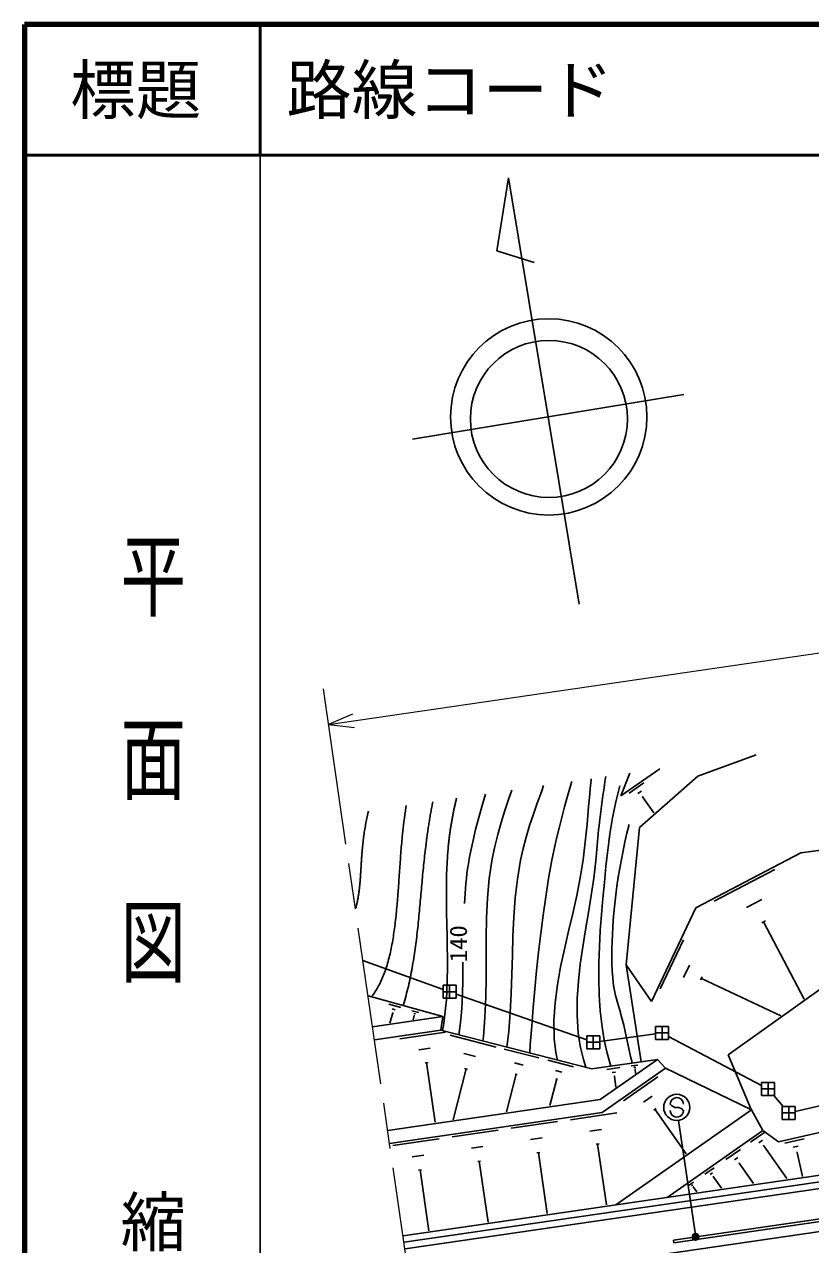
# Model space of a CAD drawing. Units: millimetres, scale not verified. Extents: x 40000 to 680000, y 20000 to 380000.
# Drawn here: x 40000 to 100044, y 286752 to 380000 of the extents above; entities that cross this region are included whole.
import ezdxf
from ezdxf.enums import TextEntityAlignment as Align

# ---------------------------------------------------------------- set-up
doc = ezdxf.new("R2010")
doc.units = ezdxf.units.MM
doc.header["$LTSCALE"] = 1000
doc.header["$PDMODE"] = 32
doc.header["$PDSIZE"] = 500
doc.linetypes.add('CHAIN', pattern=[18.5, 12, -1.5, 3.5, -1.5])
for name, color, linetype, lineweight in [('M-BGD', 7, 'Continuous', 25), ('M-BMK', 2, 'CHAIN', 13), ('M-BMK-ROW', 30, 'Continuous', 25), ('M-STR-HTXT', 7, 'Continuous', 13), ('M-STR-STRC', 7, 'Continuous', 25), ('M-TTL', 2, 'Continuous', 140), ('M-TTL-BAND', 7, 'Continuous', 25), ('M-TTL-LINE', 7, 'Continuous', 50)]:
    doc.layers.add(name, color=color, linetype=linetype, lineweight=lineweight)
doc.layers.add('M-TTL-TXT', color=7, linetype='Continuous')
doc.styles.add('@ＭＳ ゴシック', font='')
doc.styles.add('ＭＳ ゴシック', font='')
doc.styles.get('@ＭＳ ゴシック').set_extended_font_data('@MS Gothic')
doc.styles.get('ＭＳ ゴシック').set_extended_font_data('MS Gothic')

msp = doc.modelspace()

# ---------------------------------------------------------------- linework, layer by layer
at = {"layer": 'M-BGD'}
for p, q in [((76984, 368282), (76076, 362688)), ((82360, 335693), (76984, 368282)), ((76076, 362688), (78941, 361797)), ((69640, 348291), (90360, 351709)), ((95882, 324191), (91440, 322562)), ((85556, 321054), (88522, 323119)), ((86240, 322787), (85556, 321054)), ((86199, 321258), (87305, 322028)), ((91440, 322562), (86972, 318637)), ((86845, 321215), (87121, 321408)), ((87179, 320956), (87248, 321004)), ((87214, 320980), (88077, 319740)), ((86972, 318637), (85952, 308136)), ((99299, 316686), (109897, 318079)), ((91274, 312500), (99299, 316686)), ((92676, 313005), (97323, 315430)), ((87881, 305342), (91274, 312500)), ((95146, 312521), (96308, 313127)), ((96309, 311354), (96599, 311505)), ((96454, 311430), (99541, 305512)), ((88551, 306287), (90336, 310054)), ((87103, 300712), (85952, 308136)), ((85952, 308136), (87881, 305342)), ((90350, 307164), (90797, 308106)), ((103632, 308304), (93746, 301263)), ((91648, 306981), (91760, 307217)), ((91704, 307099), (97759, 304229)), ((71956, 304175), (66247, 305775)), ((67835, 305123), (68738, 304870)), ((66593, 303394), (71956, 304175)), ((68134, 304454), (67917, 303680)), ((68097, 304757), (68323, 304694)), ((68106, 304462), (68163, 304446)), ((69600, 304628), (70111, 304485)), ((69770, 304250), (69682, 303937)), ((69749, 304421), (69877, 304385)), ((69754, 304254), (69786, 304245)), ((71799, 303142), (71956, 304175)), ((66738, 302405), (71799, 303142)), ((71799, 303142), (83340, 300187)), ((68685, 302486), (72148, 302991)), ((72517, 302751), (76031, 301852)), ((70135, 301636), (71001, 301763)), ((73565, 301360), (74443, 301135)), ((76633, 301698), (79288, 301018)), ((93746, 301263), (95518, 297075)), ((70611, 300645), (70827, 300676)), ((70719, 300660), (71382, 296108)), ((77425, 300646), (78088, 300476)), ((79980, 300841), (81937, 300340)), ((83340, 300187), (88347, 300885)), ((83975, 297841), (88347, 300885)), ((84491, 300145), (85476, 300283)), ((86342, 300404), (86858, 300476)), ((86557, 300276), (86686, 300294)), ((88347, 300885), (88963, 300224)), ((68919, 287422), (154582, 299896)), ((68991, 286927), (154654, 299401)), ((73734, 300193), (72737, 296298)), ((73624, 300222), (73844, 300165)), ((77553, 299765), (76817, 296892)), ((77470, 299786), (77636, 299744)), ((80658, 299416), (80135, 297375)), ((80563, 300066), (81053, 299941)), ((80596, 299432), (80719, 299400)), ((84119, 296852), (88963, 300224)), ((84902, 299901), (85148, 299936)), ((85035, 299619), (85097, 299627)), ((85066, 299623), (85182, 298790)), ((88373, 299569), (85760, 297751)), ((86627, 300128), (86659, 300132)), ((86643, 300130), (86684, 299836)), ((88963, 300224), (95543, 297063)), ((69069, 286433), (154726, 298906)), ((67746, 295478), (83975, 297841)), ((87939, 298104), (87286, 297649)), ((67890, 294488), (84119, 296852)), ((85239, 296813), (81706, 296298)), ((85174, 289789), (95543, 297063)), ((88239, 297150), (88076, 297036)), ((88158, 297093), (90535, 293679)), ((89582, 287096), (155057, 296630)), ((96385, 295472), (95543, 297063)), ((69532, 283216), (155194, 295690)), ((80716, 296154), (77183, 295639)), ((89611, 286898), (155086, 296432)), ((97585, 294597), (103532, 295960)), ((71671, 294837), (68138, 294322)), ((76194, 295495), (72660, 294981)), ((79546, 294901), (78662, 294772)), ((84069, 295560), (83185, 295431)), ((89098, 290360), (96385, 295472)), ((95455, 294575), (96555, 295347)), ((96099, 294534), (96374, 294727)), ((97585, 294597), (96385, 295472)), ((98071, 294504), (99541, 294840)), ((75023, 294242), (74140, 294114)), ((79369, 293793), (79148, 293761)), ((79258, 293777), (79936, 289127)), ((83892, 294451), (83671, 294419)), ((83781, 294435), (84458, 289786)), ((93578, 293259), (94679, 294031)), ((96434, 294277), (96503, 294325)), ((96468, 294301), (98220, 291804)), ((98723, 294189), (99091, 294273)), ((98962, 293779), (99054, 293800)), ((99008, 293790), (99426, 291965)), ((70500, 293584), (69617, 293455)), ((74846, 293134), (74625, 293102)), ((74736, 293118), (75413, 288469)), ((94223, 293218), (94498, 293411)), ((94557, 292960), (94626, 293008)), ((94592, 292984), (95695, 291411)), ((70323, 292476), (70102, 292444)), ((70213, 292460), (70890, 287810)), ((91975, 292134), (92672, 292623)), ((92383, 292108), (92557, 292231)), ((92595, 291945), (92638, 291976)), ((92616, 291960), (93251, 291055)), ((90727, 291258), (91108, 291526)), ((90950, 291244), (91045, 291311)), ((91066, 291155), (91090, 291172)), ((91078, 291163), (91348, 290778)), ((89611, 286898), (89582, 287096))]:
    msp.add_line(p, q, dxfattribs=at)
for points in [[(76842, 301851), (76985, 303029), (77102, 304483), (77177, 305942), (77226, 307404), (77265, 308867), (77312, 310329), (77382, 311787), (77492, 313240), (77658, 314686), (77897, 316122), (78093, 317013), (78325, 317894), (78586, 318768), (78870, 319636), (79171, 320499), (79482, 321360), (79654, 321828)], [(81804, 322141), (81712, 321816), (81485, 321010), (81261, 320204), (81042, 319397), (80831, 318588), (80633, 317776), (80451, 316960), (80287, 316141), (80039, 314742), (79816, 313340), (79615, 311933), (79434, 310524), (79271, 309112), (79122, 307699), (78987, 306283), (78862, 304867), (78746, 303451), (78636, 302034), (78595, 301402)], [(80716, 300859), (80588, 301435), (80464, 302487), (80445, 303866), (80534, 305239), (80710, 306607), (80953, 307972), (81242, 309334), (81558, 310696), (81879, 312058), (82185, 313421), (82455, 314788), (82670, 316158), (82754, 316835), (82831, 317513), (82902, 318191), (82968, 318870), (83032, 319549), (83093, 320228), (83155, 320907), (83217, 321586), (83282, 322265), (83292, 322357)], [(82878, 300305), (82691, 300900), (82447, 301911), (82292, 302940), (82212, 304253), (82223, 305566), (82309, 306879), (82453, 308192), (82639, 309504), (82851, 310817), (83073, 312130), (83289, 313443), (83482, 314756), (83636, 316069), (83665, 316367), (83692, 316665), (83718, 316963), (83744, 317261), (83771, 317558), (83797, 317856), (83825, 318154), (83854, 318452), (83886, 318749), (83919, 319046), (83968, 319453), (84019, 319859), (84072, 320265), (84127, 320671), (84183, 321077), (84241, 321482), (84301, 321888), (84362, 322293), (84397, 322518)], [(85467, 321803), (85310, 321199), (85167, 320592), (85036, 319981), (84918, 319367), (84810, 318751), (84714, 318134), (84626, 317514), (84548, 316894), (84477, 316273), (84413, 315652), (84294, 314429), (84178, 313203), (84071, 311975), (83980, 310746), (83911, 309515), (83871, 308286), (83865, 307058), (83900, 305833), (83983, 304611), (84120, 303393), (84290, 302376), (84512, 301371), (84776, 300387)], [(73001, 320859), (73000, 320854), (72983, 320784), (72966, 320715), (72950, 320645), (72933, 320575), (72917, 320505), (72901, 320435), (72886, 320365), (72870, 320295), (72855, 320224), (72839, 320154), (72824, 320084), (72809, 320013), (72795, 319943), (72780, 319872), (72766, 319802), (72752, 319731), (72738, 319660), (72724, 319589), (72710, 319518), (72697, 319447), (72683, 319376), (72670, 319305), (72658, 319234), (72645, 319162), (72632, 319091), (72620, 319019), (72608, 318948), (72596, 318876), (72584, 318804), (72573, 318732), (72561, 318661), (72550, 318589), (72539, 318517), (72528, 318445), (72518, 318373), (72507, 318300), (72497, 318228), (72487, 318155), (72477, 318083), (72467, 318010), (72458, 317937), (72449, 317865), (72440, 317792), (72431, 317720), (72422, 317646), (72414, 317573), (72405, 317500), (72397, 317426), (72389, 317353), (72381, 317280), (72374, 317206), (72367, 317133), (72360, 317059), (72354, 316986), (72337, 316754), (72321, 316522), (72306, 316289), (72292, 316057), (72279, 315825), (72268, 315592), (72258, 315360), (72249, 315127), (72242, 314895), (72235, 314662), (72231, 314425), (72228, 314188), (72226, 313951), (72226, 313713), (72227, 313476), (72229, 313239), (72231, 313002), (72234, 312765), (72237, 312527), (72240, 312290), (72243, 312052), (72247, 311813), (72252, 311575), (72258, 311336), (72263, 311098), (72269, 310859), (72275, 310621), (72280, 310382), (72285, 310144), (72288, 309905), (72292, 309669), (72295, 309433), (72299, 309196), (72302, 308960), (72305, 308724), (72307, 308487), (72308, 308251), (72308, 308015), (72307, 307778), (72303, 307542), (72299, 307311), (72294, 307081), (72289, 306850), (72282, 306619), (72274, 306388), (72265, 306158), (72253, 305927), (72240, 305697), (72224, 305467), (72206, 305237), (72186, 305014), (72165, 304792), (72142, 304569), (72118, 304347), (72092, 304126), (72063, 303904), (72031, 303683), (71996, 303462), (71959, 303242), (71933, 303107)], [(75215, 321181), (74958, 320314), (74701, 319393), (74460, 318468), (74239, 317539), (74039, 316604), (73968, 316231), (73906, 315856), (73851, 315480), (73802, 315103), (73759, 314725), (73722, 314346), (73689, 313967), (73660, 313588), (73634, 313208), (73611, 312829)], [(77222, 321473), (77002, 320850), (76696, 319937), (76409, 319020), (76148, 318096), (75918, 317164), (75723, 316224), (75499, 314732), (75361, 313230), (75288, 311720), (75260, 310205), (75255, 308687), (75254, 307169), (75235, 305652), (75177, 304140), (75061, 302634), (75019, 302317)], [(65282, 312403), (65297, 312457), (65314, 312517), (65331, 312577), (65347, 312637), (65362, 312698), (65377, 312759), (65391, 312820), (65405, 312880), (65419, 312941), (65432, 313003), (65444, 313064), (65457, 313126), (65468, 313188), (65480, 313250), (65491, 313313), (65501, 313375), (65511, 313437), (65521, 313500), (65531, 313563), (65540, 313625), (65549, 313688), (65557, 313751), (65566, 313815), (65574, 313879), (65581, 313942), (65588, 314006), (65595, 314070), (65602, 314133), (65609, 314197), (65615, 314261), (65621, 314325), (65627, 314389), (65633, 314454), (65638, 314519), (65644, 314583), (65649, 314648), (65654, 314713), (65658, 314777), (65663, 314842), (65668, 314907), (65672, 314971), (65677, 315036), (65681, 315101), (65685, 315167), (65689, 315232), (65693, 315297), (65697, 315362), (65700, 315427), (65704, 315492), (65708, 315557), (65712, 315623), (65716, 315688), (65720, 315753), (65723, 315818), (65727, 315884), (65731, 315949), (65735, 316014), (65739, 316080), (65743, 316145), (65747, 316210), (65751, 316275), (65755, 316340), (65760, 316405), (65764, 316470), (65769, 316535), (65773, 316600), (65778, 316665), (65783, 316730), (65788, 316795), (65794, 316860), (65800, 316925), (65812, 317047), (65824, 317168), (65837, 317290), (65850, 317411), (65864, 317532), (65879, 317654), (65894, 317775), (65910, 317896), (65926, 318017), (65943, 318138), (65961, 318258), (65980, 318377), (65999, 318496), (66019, 318616), (66039, 318735), (66060, 318854), (66082, 318973), (66104, 319092), (66127, 319211), (66150, 319329), (66174, 319447), (66199, 319565), (66224, 319683), (66249, 319800), (66267, 319878)], [(66507, 305702), (66511, 305707), (66584, 305799), (66659, 305897), (66731, 305998), (66800, 306101), (66867, 306205), (66931, 306311), (66993, 306419), (67053, 306528), (67111, 306637), (67167, 306748), (67221, 306859), (67279, 306981), (67333, 307104), (67386, 307228), (67435, 307353), (67483, 307479), (67529, 307606), (67573, 307733), (67616, 307861), (67657, 307990), (67698, 308118), (67740, 308258), (67780, 308398), (67818, 308539), (67854, 308680), (67888, 308822), (67922, 308965), (67953, 309107), (67984, 309250), (68014, 309393), (68043, 309536), (68073, 309689), (68101, 309842), (68128, 309995), (68153, 310148), (68177, 310302), (68201, 310456), (68223, 310610), (68245, 310764), (68266, 310919), (68286, 311073), (68307, 311234), (68326, 311395), (68345, 311557), (68363, 311719), (68380, 311880), (68396, 312042), (68412, 312204), (68427, 312366), (68442, 312528), (68457, 312689), (68472, 312855), (68486, 313021), (68499, 313186), (68512, 313352), (68524, 313517), (68537, 313683), (68549, 313849), (68561, 314015), (68572, 314180), (68584, 314346), (68596, 314512), (68608, 314677), (68619, 314843), (68630, 315009), (68641, 315175), (68652, 315340), (68663, 315506), (68675, 315672), (68686, 315837), (68699, 316003), (68711, 316165), (68723, 316327), (68735, 316489), (68747, 316650), (68760, 316812), (68773, 316974), (68786, 317136), (68800, 317298), (68814, 317459), (68828, 317621), (68839, 317735), (68850, 317849), (68862, 317964), (68873, 318078), (68885, 318192), (68897, 318306), (68910, 318421), (68923, 318535), (68936, 318649), (68949, 318763), (68962, 318874), (68976, 318984), (68990, 319095), (69004, 319205), (69018, 319316), (69033, 319426), (69048, 319536), (69063, 319647), (69079, 319757), (69095, 319867), (69111, 319975), (69127, 320082), (69143, 320189), (69160, 320296), (69160, 320300)], [(69937, 310074), (69959, 310256), (69981, 310437), (70001, 310619), (70022, 310801), (70041, 310982), (70061, 311164), (70080, 311346), (70098, 311528), (70116, 311710), (70134, 311892), (70151, 312074), (70168, 312257), (70185, 312439), (70202, 312622), (70218, 312804), (70234, 312987), (70251, 313169), (70267, 313352), (70284, 313534), (70300, 313717), (70317, 313900), (70333, 314082), (70349, 314265), (70366, 314448), (70382, 314631), (70398, 314813), (70415, 314996), (70432, 315179), (70450, 315361), (70468, 315544), (70487, 315726), (70506, 315909), (70525, 316091), (70545, 316273), (70564, 316456), (70585, 316638), (70605, 316820), (70627, 317002), (70648, 317184), (70671, 317366), (70684, 317471), (70697, 317576), (70711, 317681), (70725, 317786), (70739, 317890), (70754, 317995), (70769, 318100), (70784, 318204), (70799, 318309), (70815, 318414), (70830, 318518), (70846, 318623), (70862, 318727), (70879, 318831), (70895, 318936), (70912, 319040), (70929, 319144), (70946, 319248), (70964, 319352), (70982, 319456), (71000, 319560), (71018, 319664), (71037, 319768), (71055, 319872), (71074, 319976), (71093, 320080), (71113, 320183), (71133, 320287), (71153, 320390), (71173, 320494), (71193, 320596)], [(86422, 300617), (86411, 300662), (86298, 301135), (86191, 301610), (86087, 302086), (85984, 302563), (85879, 303038), (85771, 303513), (85657, 303987), (85589, 304244), (85517, 304500), (85441, 304755), (85364, 305011), (85288, 305266), (85215, 305522), (85148, 305779), (85087, 306038), (85037, 306298), (84998, 306560), (84939, 307112), (84898, 307665), (84872, 308220), (84862, 308776), (84865, 309332), (84879, 309889), (84903, 310445), (84936, 311001), (84977, 311555), (85023, 312109), (85089, 312791), (85167, 313472), (85256, 314152), (85358, 314831), (85470, 315508), (85593, 316183), (85725, 316856), (85868, 317527), (86020, 318196), (86181, 318862)], [(68934, 305022), (68952, 305079), (69003, 305254), (69053, 305429), (69102, 305605), (69149, 305781), (69194, 305957), (69239, 306134), (69282, 306311), (69325, 306488), (69366, 306665), (69405, 306842), (69443, 307020), (69480, 307198), (69516, 307377), (69550, 307555), (69584, 307734), (69616, 307913), (69648, 308092), (69678, 308271), (69708, 308451), (69737, 308631), (69765, 308811), (69792, 308991), (69818, 309171), (69843, 309352), (69868, 309532), (69892, 309713), (69915, 309893), (69937, 310074)], [(73476, 308329), (73492, 307562), (73490, 306795), (73470, 306027), (73432, 305259), (73376, 304492), (73301, 303727), (73207, 302965), (73180, 302788)]]:
    msp.add_lwpolyline(points, dxfattribs=at)
for centre, radius in [((80042, 350007), 7500), ((80059, 349850), 6000)]:
    msp.add_circle(centre, radius, dxfattribs=at)
at = {"layer": 'M-BMK'}
msp.add_line((69892, 280742), (62795, 329478), dxfattribs=at)
at = {"layer": 'M-BMK-ROW'}
for p, q in [((65855, 308467), (71973, 306256)), ((71973, 305575), (71973, 306575)), ((71973, 306575), (72973, 306575)), ((72973, 306075), (71973, 306075)), ((72473, 305575), (72473, 306575)), ((72973, 306575), (72973, 305575)), ((72973, 305899), (82944, 302392)), ((72973, 305575), (71973, 305575)), ((88196, 302430), (88196, 303430)), ((88196, 303430), (89196, 303430)), ((88696, 302430), (88696, 303430)), ((89196, 303430), (89196, 302430)), ((82944, 301716), (82944, 302716)), ((82944, 302716), (83944, 302716)), ((83944, 302216), (82944, 302216)), ((83444, 301716), (83444, 302716)), ((83944, 302284), (88196, 302862)), ((83944, 302716), (83944, 301716)), ((89196, 302930), (88196, 302930)), ((89196, 302430), (88196, 302430)), ((89196, 302666), (96296, 298916)), ((83944, 301716), (82944, 301716)), ((96296, 298152), (96296, 299152)), ((96296, 299152), (97296, 299152)), ((97296, 298652), (96296, 298652)), ((96796, 298152), (96796, 299152)), ((97296, 299152), (97296, 298152)), ((97296, 298152), (96296, 298152)), ((97226, 298152), (97949, 297311)), ((98878, 296925), (103355, 297949)), ((97878, 296311), (97878, 297311)), ((97878, 297311), (98878, 297311)), ((98878, 296811), (97878, 296811)), ((98378, 296311), (98378, 297311)), ((98878, 297311), (98878, 296311)), ((98878, 296311), (97878, 296311))]:
    msp.add_line(p, q, dxfattribs=at)
at = {"layer": 'M-STR-HTXT'}
for p, q in [((63227, 326510), (148890, 338983)), ((65065, 327300), (63227, 326510)), ((63227, 326510), (65214, 326276))]:
    msp.add_line(p, q, dxfattribs=at)
at = {"layer": 'M-STR-STRC'}
for p, q in [((89428, 297377), (89329, 297495)), ((89673, 297238), (89428, 297377)), ((89974, 297235), (89673, 297238)), ((90219, 297124), (89974, 297235)), ((90325, 296987), (90219, 297124)), ((91243, 287489), (89968, 296247))]:
    msp.add_line(p, q, dxfattribs=at)
for centre, radius in [((89823, 297237), 1000), ((91264, 287341), 150), ((91264, 287341), 120), ((91264, 287341), 90), ((91264, 287341), 60), ((91264, 287341), 30)]:
    msp.add_circle(centre, radius, dxfattribs=at)
for centre, start, end in [((89829, 297491), 359.55488, 179.55488), ((89825, 296991), 179.55488, 359.55488)]:
    msp.add_arc(centre, 500, start, end, dxfattribs=at)
msp.add_point((91264, 287341), dxfattribs=at)
at = {"layer": 'M-TTL'}
for p, q in [((40000, 380000), (40000, 20000)), ((680000, 380000), (40000, 380000))]:
    msp.add_line(p, q, dxfattribs=at)
at = {"layer": 'M-TTL-BAND'}
msp.add_line((58000, 370000), (58000, 20000), dxfattribs=at)
at = {"layer": 'M-TTL-LINE'}
for p, q in [((58000, 380000), (58000, 370000)), ((40000, 370000), (680000, 370000))]:
    msp.add_line(p, q, dxfattribs=at)

# ---------------------------------------------------------------- texts
at = {"layer": 'M-BGD', "style": 'ＭＳ ゴシック', "width": 1.05}
msp.add_text('140', height=1320, rotation=90.057, dxfattribs=at).set_placement((74197, 308330), align=Align.BOTTOM_LEFT)
at = {"layer": 'M-TTL-BAND', "style": '@ＭＳ ゴシック', "width": 1.4}
msp.add_text('平  面  図', height=3666, rotation=270, dxfattribs=at).set_placement((49777, 306475), align=Align.MIDDLE_RIGHT)
at = {"layer": 'M-TTL-BAND', "style": '@ＭＳ ゴシック'}
msp.add_text('縮尺千分の一', height=3666, rotation=270, dxfattribs=at).set_placement((49777, 261030), align=Align.MIDDLE_RIGHT)
at = {"layer": 'M-TTL-TXT', "style": 'ＭＳ ゴシック'}
msp.add_text('標題', height=3666, dxfattribs=at).set_placement((48500, 375000), align=Align.MIDDLE_CENTER)
msp.add_text('路線コード', height=3666, dxfattribs=at).set_placement((60000, 375000), align=Align.MIDDLE_LEFT)

doc.saveas('drawing.dxf')
